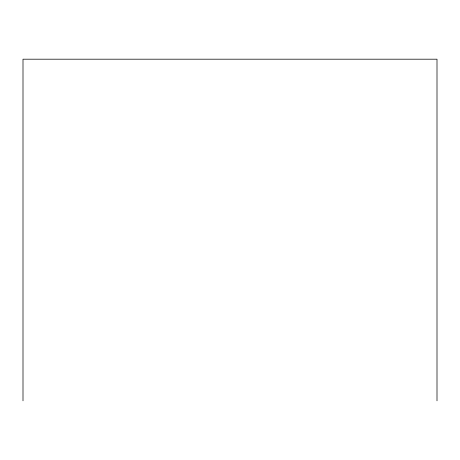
<?xml version="1.0" encoding="UTF-8"?>
<svg xmlns="http://www.w3.org/2000/svg" width="460" height="460" viewBox="0 0 460 460"><rect width="100%" height="100%" fill="white"/><g stroke="black" fill="none" stroke-linecap="round" stroke-linejoin="round"><path stroke-width="0.69" d="M437 400.804L437 59.196L23 59.196L23 400.804"/></g></svg>
